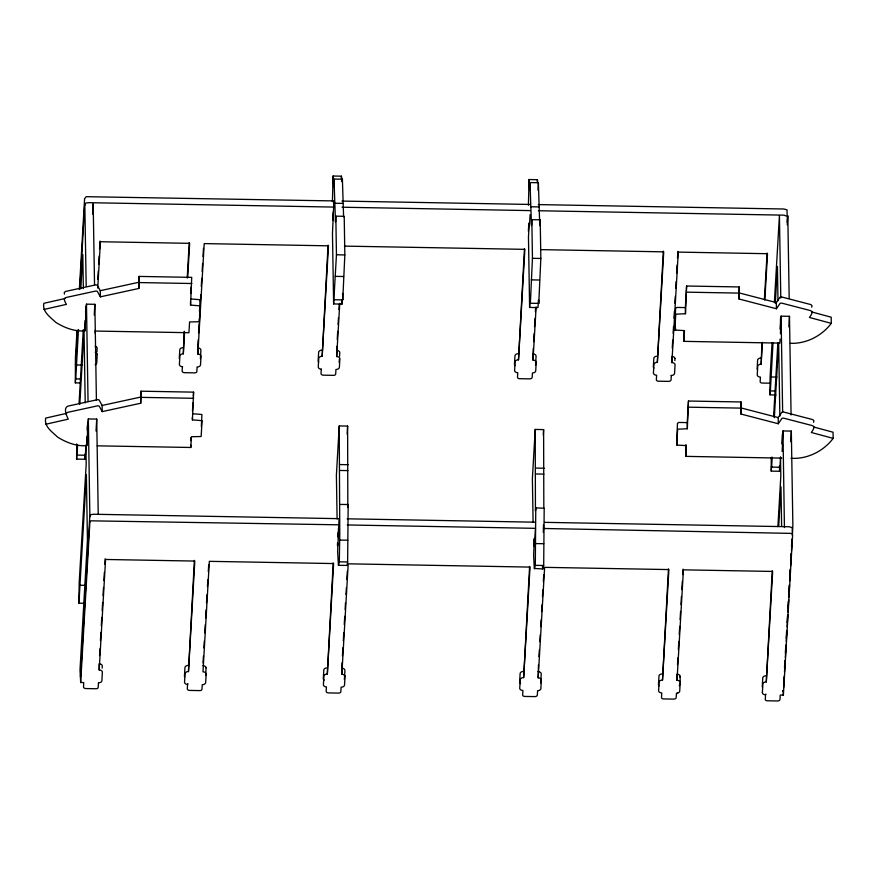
<?xml version="1.0" encoding="UTF-8"?>
<svg xmlns="http://www.w3.org/2000/svg" width="877" height="877" viewBox="0 0 877 877"><rect width="100%" height="100%" fill="white"/><g stroke="black" fill="none" stroke-linecap="round" stroke-linejoin="round"><path stroke-width="1.32" d="M89.717 517.046L90.693 514.667L93.51 514.251L339.07 518.658L337.623 551.523L338.445 565.292L339.322 561.828L339.772 534.236L339.224 425.937L347.61 426.079L347.829 507.52L348.158 504.527L339.794 504.428M338.445 565.292L346.832 565.435L347.621 562.563L348.18 504.571M543.828 508.298L543.608 429.598L535.222 429.445L535.441 510.885L535.77 507.893L544.189 508.232L543.696 565.501L542.819 568.954L534.301 568.449L533.622 555.042L534.356 539.278M534.433 568.8L535.31 565.347L535.77 507.893M541.35 679.916L540.857 688.642A3.3 2.236 -0.9 0 1 538.719 690.561M674.961 358.518L674.851 360.59M677.57 693.06A3.3 2.236 -0.9 0 0 679.719 691.131L680.212 682.405A3.289 2.236 -0.9 0 0 677.022 680.322L676.923 674.161A3.289 2.236 -0.9 0 1 680.081 676.233L680.07 677.208M98.235 514.481L96.722 419.085L88.336 418.943L86.79 445.648C76.42 446.492 66.213 442.501 57.575 437.086C52.324 431.977 43.839 426.606 45.714 418.088L65.556 413.582M332.427 201.688L333.074 176.025L341.449 176.178L341.745 181.572M528.414 205.207L529.061 179.544L537.448 179.697L537.59 182.394M341.394 178.195L341.449 176.178M537.382 181.714L537.448 179.697M97.237 354.374L96.733 363.067A3.3 2.236 -0.9 0 1 95.133 364.766M206.073 667.825L205.635 675.487M206.172 673.974L205.667 682.657A3.3 2.236 -0.9 0 1 202.258 684.696L201.984 689.212A2.094 1.425 -0.9 0 1 199.967 690.605L189.465 690.418A2.445 1.655 -0.9 0 1 187.316 688.708L187.557 684.444L186.483 684.257A3.344 2.28 -0.9 0 1 184.532 682.229L185.058 673.525A3.333 2.258 -0.9 0 1 188.478 671.552L194.804 561.072L105.569 559.471L99.2 669.951A3.289 2.236 -0.9 0 1 102.357 672.1L101.885 680.804A3.3 2.236 -0.9 0 1 98.476 682.832M345.023 676.474L344.529 685.156A3.3 2.236 -0.9 0 1 341.12 687.184L340.835 691.701A2.094 1.425 -0.9 0 1 338.829 693.093L328.316 692.907A2.445 1.655 -0.9 0 1 326.167 691.208L326.419 686.932L325.345 686.746A3.344 2.28 -0.9 0 1 323.394 684.729L323.909 676.014A3.333 2.258 -0.9 0 1 327.34 674.051L333.611 563.56L209.351 561.335L202.982 671.815A3.289 2.236 -0.9 0 1 206.15 673.964M653.431 373.054L653.935 364.372A3.3 2.236 -0.9 0 1 657.344 362.333L663.736 251.842L540.846 249.638M762.365 692.655L762.869 683.972A3.3 2.236 -0.9 0 1 763.571 682.799A3.344 2.28 -0.9 0 1 765.051 682.065A3.289 2.236 -0.9 0 1 766.301 681.922L772.67 571.442L683.435 569.842L677.022 680.322M784.433 527.581L782.953 430.936L791.328 431.089L792.863 525.257L792.38 535.485M342.534 294.935L342.622 293.346L342.764 299.879L344.836 254.944L344.212 216.312L335.825 216.159L335.485 222.045L334.005 179.051L342.392 179.204L343.598 216.816M538.785 303.102L540.835 258.463L540.21 219.831L531.824 219.678L531.484 225.564L529.993 182.569L538.379 182.723L539.585 220.335M538.039 190.221L538.379 182.723M342.26 180.969L342.392 179.204M77.614 445.187L77.012 455.086L85.365 455.251L85.99 445.341M772.22 457.191L771.628 467.09L779.982 467.255L780.607 457.334M780.102 339.081L779.872 343.104L683.917 341.35L684.509 330.585L675.082 330.07A2.51 1.699 -0.9 0 1 674.851 329.796L675.586 308.233L677.022 307.432L685.375 307.586L686.603 286.012L739.234 286.954L738.993 298.991L776.43 308.737L780.102 303.387A2.214 1.502 -0.9 0 1 781.659 303.113L810.381 310.568C814.316 311.335 810.447 315.972 809.427 317.463L831.286 323.361L831.188 317.2L811.905 312.004M674.797 329.719L675.794 314.174L685.474 313.736L686.603 286.012M781.736 458.112L685.781 456.369L686.373 445.604L676.945 445.088A2.51 1.699 -0.9 0 1 676.715 444.814L677.45 423.251L678.886 422.451L687.239 422.604L688.467 401.03L741.098 401.973L740.857 414.01L778.294 423.744L781.966 418.395A2.214 1.502 -0.9 0 1 783.523 418.132L812.245 425.586C816.18 426.354 812.31 430.98 811.291 432.471L833.15 438.368L833.051 432.218L813.768 427.011M676.66 444.727L677.658 429.193L687.338 428.754L688.467 401.03M684.027 331.517L683.917 341.35M685.989 444.595L685.781 456.369M76.99 330.782L75.422 357.849L75.345 382.8L80.158 383.03M79.368 289.465L84.598 198.728L86.198 196.689L333.918 200.921L332.471 233.534L333.622 303.935L341.997 304.089L342.216 300.416M75.817 364.799L77.472 330.19M79.829 289.3L84.806 203.574L86.187 286.077M80.541 379.017L75.729 378.831L78.481 329.511M80.837 288.599L82.8 254.494L83.359 288.61M76.716 443.915L76.606 459.12L84.981 459.274L85.31 454.198L85.365 455.251M79.073 403.212L83.315 329.544M79.796 404.33L84.039 330.673L85.212 402.85M85.069 320.697L84.937 330.87C74.556 331.703 64.361 327.724 55.711 322.308C50.471 317.2 41.986 311.817 43.85 303.31L65.019 298.509M85.606 311.565L85.913 306.237M84.937 330.87L86.472 304.155L94.859 304.308L96.415 400.241M92.556 214.076L93.181 203.727L94.541 284.926M86.845 436.812L86.79 445.648M87.24 430.114L87.7 422.352M94.245 314.953L94.859 304.308M84.926 603.31L78.93 603.168L86.374 474.808L87.437 540.298L80.004 669.94L80.684 682.525L83.743 682.58L83.523 687.009A2.445 1.655 -0.9 0 0 85.551 688.544L96.108 688.741A2.094 1.425 -0.9 0 0 98.191 687.349L98.454 682.843M97.807 279.226L98.279 271.037M98.673 264.218L99.145 256.04M99.539 249.221L100.011 241.032M95.154 333.117L95.308 330.388M97.742 288.105L100.416 241.734L189.651 243.335L187.7 277.428M96.941 351.82L97.139 348.224A3.289 2.236 -0.9 0 0 95.176 346.251M80.531 676.77L89.838 515.183L88.336 418.943M96.031 431.067L96.722 419.085M99.572 655.612L99.967 648.794M100.438 640.605L100.91 632.427M101.304 625.608L101.776 617.419M102.171 610.6L102.642 602.422M103.037 595.604L103.508 587.415M103.892 580.596L104.374 572.407M104.845 564.229L105.152 558.77M102.171 668.142L102.28 665.961A3.289 2.236 -0.9 0 0 99.101 663.801L99.2 669.951M43.949 309.46L66.444 304.363C65.413 302.708 62.388 297.939 66.279 297.456L95.801 291.032A2.214 1.502 -0.9 0 1 97.325 291.361L100.373 296.832L138.862 288.456L139.092 276.419L191.723 277.362L190.561 305.086L200.175 305.876L199.386 321.41A2.51 1.699 -0.9 0 1 199.057 321.76L189.596 321.936L188.939 332.701L95.352 331.057M138.862 288.456L139.092 276.419M66.148 413.911L67.463 412.398L97.665 405.821A2.214 1.502 -0.9 0 1 99.189 406.139L102.236 411.609L140.715 403.234L140.956 391.197L193.587 392.14L192.425 419.875L202.039 420.653L201.184 436.286A2.51 1.699 -0.9 0 1 200.91 436.538L191.449 436.713L190.791 447.478L97.204 445.834M140.715 403.234L140.956 391.197M182.58 366.707L181.342 366.52A3.344 2.28 -0.9 0 1 179.39 364.492L179.906 355.788A3.333 2.258 -0.9 0 1 183.326 353.815L184.159 331.298M187.207 278.097L189.235 242.633M182.405 366.707L182.164 370.971A2.445 1.655 -0.9 0 0 184.313 372.681L194.826 372.868A2.094 1.425 -0.9 0 0 196.832 371.475L197.095 366.97A3.289 2.236 -0.9 0 0 198.345 366.827A3.344 2.28 -0.9 0 0 199.813 366.093A3.3 2.236 -0.9 0 0 200.526 364.92L201.019 356.237A3.289 2.236 -0.9 0 0 197.84 354.078L197.753 349.156M183.326 353.815L184.576 331.988M199.485 311.773L200.077 299.715L190.704 298.947M198.213 339.739L197.742 347.917A3.289 2.236 -0.9 0 1 200.899 350.066L200.416 358.77M198.597 332.92L199.156 323.372M199.55 316.553L199.934 309.734M200.405 301.545L200.8 294.727M201.271 286.549L201.743 278.36M202.138 271.541L202.609 263.352M203.004 256.533L203.475 248.355M197.84 354.078L204.209 243.598L328.469 245.823L322.177 356.303A3.333 2.258 -0.9 0 0 318.757 358.276L318.252 367.003A3.344 2.28 -0.9 0 0 320.193 369.009L321.431 369.206M201.348 426.562L201.929 414.503L192.556 413.725M188.467 671.552L194.387 560.37M203.047 662.935L203.431 656.117M203.903 647.928L204.297 641.109M204.769 632.92L205.24 624.742M205.635 617.923L206.106 609.734M206.501 602.916L206.972 594.738M207.443 586.549L207.838 579.73M208.309 571.541L208.704 564.722M322.177 356.303L328.053 245.121M321.267 369.195L321.026 373.47A2.445 1.655 -0.9 0 0 323.175 375.17L333.677 375.356A2.094 1.425 -0.9 0 0 335.694 373.964L335.946 369.469A3.3 2.236 -0.9 0 0 339.377 367.419L339.881 358.737A3.289 2.236 -0.9 0 0 336.691 356.566L336.834 346.316M332.843 219.59L333.304 211.576M333.688 204.922L333.918 200.921M333.622 303.935L336.45 254.79L335.825 216.159M337.217 339.498L337.7 331.32M338.083 324.501L338.478 317.682M338.95 309.493L339.267 304.034M336.691 356.566L339.761 303.376M339.41 359.088L339.278 361.258A3.3 2.236 -0.9 0 1 338.917 362.08M339.574 356.172L339.783 352.576A3.3 2.236 -0.9 0 0 339.509 351.754A3.344 2.28 -0.9 0 0 338.358 350.8A3.289 2.236 -0.9 0 0 336.593 350.416M339.224 425.937L336.395 475.159L337.097 518.954M327.329 674.04L333.205 562.859M337.689 542.94L337.535 545.615L337.492 543.192M338.073 536.242L338.303 532.218M338.533 527.976L338.401 538.127M347.149 434.181L347.61 426.079M344.76 675.641A3.344 2.28 -0.9 0 0 343.609 674.698A3.289 2.236 -0.9 0 0 341.844 674.303L342.052 662.694M342.447 655.875L342.918 647.686M343.313 640.868L343.784 632.69M344.255 624.501L344.727 616.323M345.121 609.504L345.516 602.685M345.987 594.496L346.382 587.678M346.853 579.489L347.325 571.311M341.844 674.303L348.213 563.823L530.026 567.09L523.657 677.57A3.3 2.236 -0.9 0 0 520.225 679.609L519.721 688.302A3.289 2.236 -0.9 0 0 522.911 690.462L522.648 694.968A2.094 1.425 -0.9 0 0 524.501 696.426L535.003 696.612A2.445 1.655 -0.9 0 0 537.349 694.99L537.59 690.725L538.686 690.583M533.238 348.476L533.019 360.085A3.289 2.236 -0.9 0 1 534.115 360.239A3.333 2.258 -0.9 0 1 536.209 362.179L535.715 370.905A3.3 2.236 -0.9 0 1 533.567 372.824L532.449 372.988L532.196 377.253A2.445 1.655 -0.9 0 1 529.861 378.875L519.348 378.689A2.094 1.425 -0.9 0 1 517.507 377.231L517.759 372.725A3.289 2.236 -0.9 0 1 514.602 370.576L515.073 361.872A3.3 2.236 -0.9 0 1 515.446 361.061A3.344 2.28 -0.9 0 1 516.696 360.151A3.3 2.236 -0.9 0 1 518.482 359.844L524.468 248.651M518.504 359.833L524.874 249.353L344.42 246.108M528.371 231.144L528.842 223.109M529.237 223.657L528.469 237.053L529.609 307.454L537.996 307.608L538.434 300.098M529.576 223.909L530.114 214.591M529.609 307.454L530.234 296.711L530.355 303.289L538.763 303.365M530.377 303.245L532.449 258.309L531.824 219.678M539.87 225.707L540.21 219.831M535.222 429.445L532.383 478.678L533.095 522.473M523.657 677.57L529.609 566.389M533.676 546.459L534.148 538.412M534.806 540.32L535.419 529.675M543.291 435.003L543.608 429.598M543.312 532.482L543.488 524.797M657.366 362.322L663.319 251.14M672.253 348.246L672.725 340.057M673.119 333.238L673.525 326.419M673.996 318.241L674.391 311.423M674.862 303.234L675.257 296.415M675.739 288.226L676.134 281.407M676.606 273.229L677.088 265.04M677.482 258.222L677.877 251.403M671.135 375.477L672.396 375.334A3.3 2.236 -0.9 0 0 674.566 373.394L675.06 364.668A3.289 2.236 -0.9 0 0 671.881 362.585L678.294 252.105L767.518 253.705L764.843 300.077M671.3 375.477L671.058 379.752A2.445 1.655 -0.9 0 1 668.712 381.374L658.21 381.188A2.094 1.425 -0.9 0 1 656.358 379.719L656.621 375.213A3.289 2.236 -0.9 0 1 655.393 375.027A3.344 2.28 -0.9 0 1 654.001 374.249A3.289 2.236 -0.9 0 1 653.453 373.076M677.548 693.071L676.452 693.214L676.2 697.489A2.445 1.655 -0.9 0 1 673.865 699.112L663.352 698.925A2.094 1.425 -0.9 0 1 661.51 697.456L661.773 692.951A3.289 2.236 -0.9 0 1 658.605 690.813L659.087 682.109A3.3 2.236 -0.9 0 1 662.497 680.07L668.471 568.877M662.508 680.059L668.877 569.579L544.628 567.353L538.171 677.822A3.289 2.236 -0.9 0 1 541.328 679.894M677.482 664.623L677.877 657.794M678.349 649.616L678.831 641.427M679.226 634.608L679.697 626.43M680.092 619.611L680.574 611.422M680.969 604.604L681.44 596.426M681.835 589.596L682.306 581.418M682.701 574.599L683.019 569.14M679.686 683.896L679.62 684.981A3.3 2.236 -0.9 0 1 679.258 685.814M738.993 298.991L739.234 286.954M740.857 414.01L741.098 401.973M762.409 342.359L761.148 364.185L761.916 343.028M764.426 299.375L767.101 253.004M772.056 342.743L770.094 376.792L769.962 394.803L775.97 395.056M774.446 301.304L779.423 215.567L780.793 298.081M775.158 391.01L770.368 390.923L773.01 342.885M775.301 303.321L777.417 266.498L777.976 300.614M771.245 457.334L771.223 471.124L779.598 471.267L779.927 466.202L779.982 467.255M773.602 416.575L777.855 342.907M774.325 417.693L778.655 342.677L779.85 416.213M780.53 318.241L780.322 329.467L781.089 316.158L789.475 316.312L791.076 414.964M780.409 333.731L780.64 329.708M787.14 215.106L787.02 209.866L783.852 209L538.292 204.593M787.173 222.32L787.349 216.455L783.961 215.15L538.401 210.743M787.25 224.786L787.798 215.72L789.179 298.235M772.253 570.741L766.301 681.922M782.317 434.345L782.185 444.244L782.953 430.936M788.861 326.957L789.475 316.312M777.91 526.595L780.815 476.123L780.508 457.06M782.12 451.414L782.503 444.716M778.71 526.353L780.99 486.812L781.626 526.375M790.714 441.734L791.328 431.089M783.271 690.572L783.183 691.525L783.117 690.67M783.632 682.843L783.95 677.493M784.498 667.956L784.893 661.137M785.353 653.047L785.814 645.066M786.198 638.412L786.658 630.431M787.118 622.462L787.502 615.829M787.963 607.86L788.346 601.227M788.883 591.822L789.278 585.112M789.738 577.044L790.199 569.085M790.648 561.203L791.109 553.321M791.482 546.809L791.931 539.07M792.348 531.791L792.172 527.603L789.004 526.737L544.792 522.352M783.61 687.645L784.279 676.024M784.498 672.111L785.189 660.238M785.343 657.553L786.033 645.483M786.263 641.46L786.888 630.782M787.118 626.781L787.809 614.766M787.963 612.069L788.664 599.824M788.829 597.094L789.53 584.849M789.771 580.771L790.396 569.907M790.626 565.829L791.328 553.782M791.471 551.162L792.161 539.333M79.434 598.136L79.347 599.188L79.259 598.278M190.78 293.543L191.175 286.801M192.48 411.028L192.951 402.927M193.346 396.185L193.587 392.14M533.644 341.657L534.115 333.479M534.521 326.661L534.992 318.472M535.398 311.653L535.628 307.564M533.019 360.085L536.132 306.895M538.171 677.822L538.467 664.854M538.949 656.676L539.344 649.846M539.826 641.668L540.221 634.849M540.703 626.66L541.098 619.842M541.58 611.664L541.975 604.845M542.457 596.656L542.852 589.837M543.334 581.659L543.729 574.83M84.663 205.47L85.639 203.08L88.456 202.675L334.016 207.082M190.737 440.692L190.923 437.656M762.387 692.666A3.289 2.236 -0.9 0 0 765.555 694.814L765.292 699.32A2.094 1.425 -0.9 0 0 767.211 700.789L777.778 700.964A2.445 1.655 -0.9 0 0 779.971 699.506L780.267 695.077L783.325 695.132L783.424 694.354L792.6 535.233L791.865 533.402L543.543 528.48M76.617 459.077L76.924 454.056L76.99 455.108M771.234 471.081L771.541 466.049L771.607 467.101M333.984 179.083L333.655 186.801L333.074 176.025M769.995 394.902L770.302 389.87L770.368 390.923M342.764 299.879L334.345 299.726M78.941 603.201L79.171 582.964L86.198 464.119L85.891 445.056M811.696 307.257L812.058 305.81L810.94 304.604L781.56 296.963A2.214 1.502 -0.9 0 0 780.004 297.226L776.331 302.576L776.43 308.737M813.56 422.275L813.922 420.817L812.804 419.623L783.424 411.971A2.214 1.502 -0.9 0 0 781.867 412.245L778.195 417.595L778.294 423.744M199.32 321.497L199.342 318.954M831.286 323.361C821.826 335.946 806.116 343.992 790.32 343.291M833.15 438.368C823.459 451.293 807.18 459.362 790.988 458.287M75.751 378.93L75.685 377.877L75.367 382.942M45.812 424.238L68.296 419.14C66.564 416.027 62.991 407.619 68.044 406.084L97.566 399.671A2.214 1.502 -0.9 0 1 99.079 399.989L102.138 405.459L102.236 411.609M64.449 294.08L64.251 292.622L65.501 291.46L95.703 284.882A2.214 1.502 -0.9 0 1 97.226 285.211L100.274 290.682L138.752 282.295M102.138 405.459L140.616 397.084M341.964 201.074L530.245 204.451M334.521 203.245L342.896 203.387M530.508 206.753L538.895 206.906M342.063 207.224L530.344 210.601M336.45 254.79L344.836 254.944M532.449 258.309L540.835 258.463M335.211 276.354L343.598 276.507M531.199 279.873L539.585 280.015M686.702 292.162L739.333 293.104M139.191 282.569L191.822 283.512M771.047 376.978L777.033 377.088M76.431 364.975L82.427 365.084M770.269 383.194L762.069 383.052A2.094 1.425 -0.9 0 1 760.151 381.583L760.403 377.077A3.289 2.236 -0.9 0 1 757.246 374.928L757.717 366.235A3.3 2.236 -0.9 0 1 761.126 364.196M141.054 397.358L193.685 398.301M688.566 407.18L741.197 408.123M339.848 464.558L348.235 464.711M535.847 468.077L544.233 468.23M339.52 470.445L347.895 470.598M535.507 473.964L543.893 474.117M347.117 518.811L535.398 522.188M339.169 524.819L90.791 520.828L89.849 522.615L80.684 682.525M347.215 524.961L535.496 528.338M339.377 540.057L347.752 540.21M535.365 543.576L543.751 543.718M339.322 561.828L347.709 561.982M535.31 565.347L543.696 565.501M80.004 585.255L85.99 585.365M738.894 292.841L776.331 302.576M740.758 407.849L778.195 417.595M779.587 471.245L779.489 466.202M84.981 459.274L84.872 454.198M542.819 568.954L542.435 566.674M529.993 182.569L529.642 190.32L529.061 179.544M538.73 303.387L538.664 299.967M75.521 364.01L75.543 364.788M80.574 675.586L80.585 676.375M341.997 304.089L341.931 299.649M781.089 316.158L782.646 412.091M783.238 690.21L783.325 695.132M685.375 307.586L685.474 313.736M687.239 422.604L687.338 428.754M675.487 327.888L675.52 330.355M677.307 440.44L677.384 445.363M680.103 676.255L680.212 682.405M671.782 356.424L671.881 362.585M333.15 214.24L333.249 220.39M190.506 301.403L190.561 305.086M192.381 417.408L192.425 419.875M190.758 445.023L190.791 447.478M100.274 290.682L100.373 296.832M86.472 304.155L88.051 401.458M85.606 311.313L85.705 317.474M87.47 426.101L87.568 432.251M765.994 694.343A2.094 1.425 -0.9 0 1 765.709 694.156M662.387 673.92A3.3 2.236 -0.9 0 0 658.978 675.948L658.484 684.641A3.3 2.236 -0.9 0 0 659.055 685.825M540.638 682.92A3.3 2.236 -0.9 0 0 540.758 682.492L541.252 673.766A3.289 2.236 -0.9 0 0 538.072 671.672M523.536 671.431A3.3 2.236 -0.9 0 0 520.127 673.459L519.622 682.142A3.344 2.28 -0.9 0 0 520.576 683.654M766.18 675.783A3.3 2.236 -0.9 0 0 764.371 676.112A3.344 2.28 -0.9 0 0 763.133 677A3.3 2.236 -0.9 0 0 762.771 677.811L762.266 686.494A3.3 2.236 -0.9 0 0 762.541 687.327M184.696 676.934A3.3 2.236 -0.9 0 1 184.444 676.09L184.959 667.375A3.333 2.258 -0.9 0 1 188.38 665.402M202.883 665.654A3.289 2.236 -0.9 0 1 206.051 667.803M188.095 683.907A2.445 1.655 -0.9 0 1 187.766 683.687M324.238 680.124A3.344 2.28 -0.9 0 1 323.295 678.568L323.81 669.864A3.333 2.258 -0.9 0 1 326.112 668A3.289 2.236 -0.9 0 1 327.231 667.89M341.745 668.153A3.289 2.236 -0.9 0 1 344.902 670.302L344.431 678.995A3.3 2.236 -0.9 0 1 344.299 679.423M344.738 675.619A3.289 2.236 -0.9 0 1 345.001 676.452M95.275 352.401A3.289 2.236 -0.9 0 1 97.215 354.363M757.202 369.195A3.3 2.236 -0.9 0 1 757.125 368.757L757.618 360.074A3.3 2.236 -0.9 0 1 758.32 358.912A3.344 2.28 -0.9 0 1 761.072 358.024M672.264 356.457A3.289 2.236 -0.9 0 1 674.939 358.496M653.902 368.088A3.344 2.28 -0.9 0 1 653.332 366.882L653.836 358.211A3.3 2.236 -0.9 0 1 657.246 356.183M532.92 353.935A3.289 2.236 -0.9 0 1 536.077 355.996L535.617 364.755A3.3 2.236 -0.9 0 1 535.496 365.183M515.04 365.599A3.344 2.28 -0.9 0 1 514.47 364.393L514.974 355.722A3.3 2.236 -0.9 0 1 518.384 353.694M318.702 362.058A3.344 2.28 -0.9 0 1 318.143 360.831L318.658 352.126A3.333 2.258 -0.9 0 1 322.089 350.153M179.357 358.792A3.3 2.236 -0.9 0 1 179.292 358.353L179.807 349.638A3.333 2.258 -0.9 0 1 183.227 347.665"/></g></svg>
